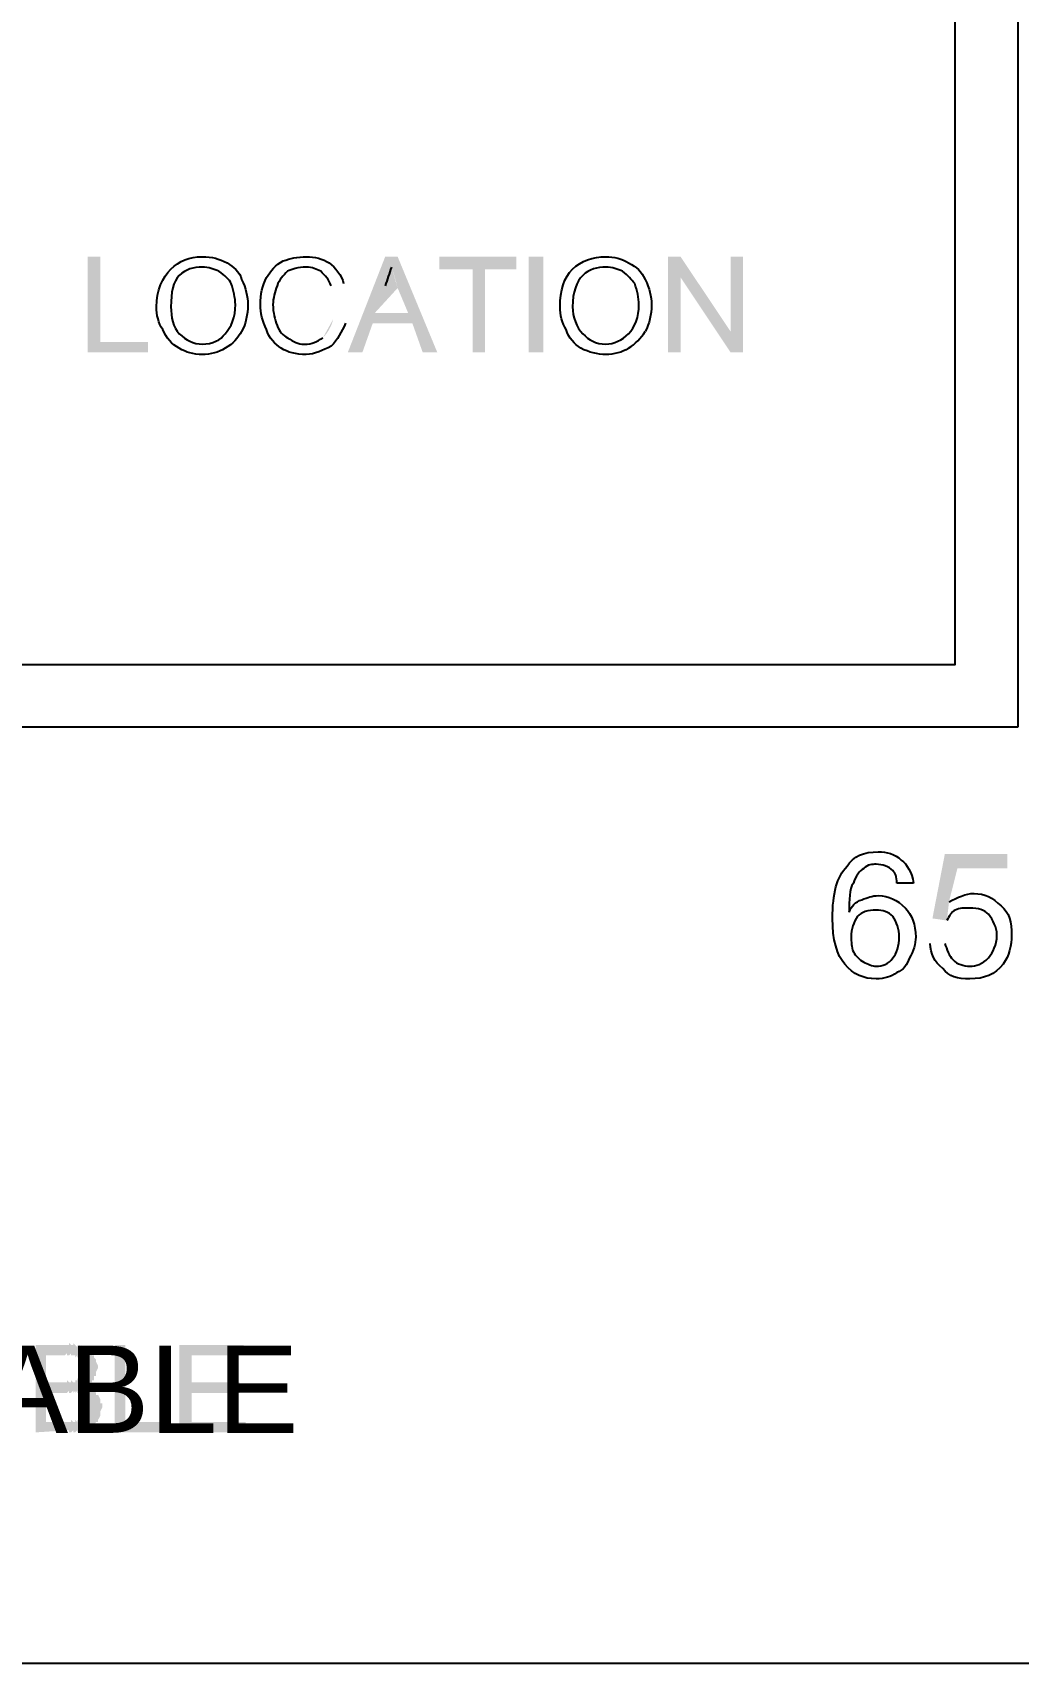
# Model space of a CAD drawing. Header units: feet. Extents: x -88.4 to -52.7, y -30 to -2.4.
# Drawn here: x -55.777 to -54.986, y -12.463 to -11.155 of the extents above; entities that cross this region are included whole.
import ezdxf

# ---------------------------------------------------------------- set-up
doc = ezdxf.new("R2010")
doc.units = ezdxf.units.FT
doc.header["$LTSCALE"] = 0.3
doc.header["$MEASUREMENT"] = 0
doc.layers.get('0').update_dxf_attribs({"color": 3})
doc.layers.add('PDF_Geometry', color=7, linetype='Continuous')
doc.layers.add('PDF_Solid Fills', color=7, linetype='Continuous')
doc.styles.add('ARIAL', font='arial.ttf')

msp = doc.modelspace()

# ---------------------------------------------------------------- hatches: boundary and pattern name
at = {"layer": 'PDF_Solid Fills', "transparency": 33554559}
for points in [[(-55.7325, -11.4116), (-55.7325, -11.3348), (-55.7225, -11.3348), (-55.7225, -11.4032), (-55.6841, -11.4032), (-55.6841, -11.4116)], [(-55.4239, -11.4116), (-55.4239, -11.3448), (-55.4506, -11.3448), (-55.4506, -11.3348), (-55.3889, -11.3348), (-55.3889, -11.3448), (-55.4139, -11.3448), (-55.4139, -11.4116)], [(-55.2671, -11.4116), (-55.2671, -11.3348), (-55.2571, -11.3348), (-55.217, -11.3949), (-55.217, -11.3348), (-55.207, -11.3348), (-55.207, -11.4116), (-55.217, -11.4116), (-55.2571, -11.3514), (-55.2571, -11.4116)], [(-55.7109, -12.2779), (-55.7109, -12.2078), (-55.7025, -12.2078), (-55.7025, -12.2696), (-55.6674, -12.2696), (-55.6674, -12.2779)], [(-55.6591, -12.2779), (-55.6591, -12.2078), (-55.6074, -12.2078), (-55.6074, -12.2161), (-55.6491, -12.2161), (-55.6491, -12.2378), (-55.6108, -12.2378), (-55.6108, -12.2462), (-55.6491, -12.2462), (-55.6491, -12.2696), (-55.6058, -12.2696), (-55.6058, -12.2779)]]:
    msp.add_hatch(color=256, dxfattribs=at).paths.add_polyline_path(points)
h = msp.add_hatch(color=256, dxfattribs=at)
h.paths.add_polyline_path([(-55.524, -11.4116), (-55.494, -11.3348), (-55.484, -11.3348), (-55.4522, -11.4116), (-55.4639, -11.4116), (-55.4722, -11.3882), (-55.504, -11.3882), (-55.5123, -11.4116)], flags=0)
h.paths.add_polyline_path([(-55.5023, -11.3799), (-55.4756, -11.3799), (-55.484, -11.3599)], flags=0)
h.paths.add_polyline_path([(-55.484, -11.3599, 0.021798), (-55.489, -11.3431)], flags=0)
h.paths.add_polyline_path([(-55.494, -11.3581), (-55.5023, -11.3799)], flags=0)
h = msp.add_hatch(color=256, dxfattribs=at)
h.paths.add_polyline_path([(-55.5357, -11.3849), (-55.5257, -11.3882)], flags=0)
h.paths.add_polyline_path([(-55.5273, -11.3564), (-55.5373, -11.3581)], flags=0)
h.paths.add_polyline_path([(-55.544, -11.3999, 0.13556), (-55.5357, -11.3849)], flags=0)
h = msp.add_hatch(color=256, dxfattribs=at)
h.paths.add_polyline_path([(-55.0569, -11.8856), (-55.0452, -11.8856)], flags=0)
h.paths.add_polyline_path([(-55.0436, -11.8673), (-55.0552, -11.8656), (-55.0452, -11.8138), (-54.9951, -11.8138), (-54.9951, -11.8255), (-55.0352, -11.8255), (-55.0419, -11.8523)], flags=0)
h = msp.add_hatch(color=256, dxfattribs=at)
h.paths.add_polyline_path([(-55.7742, -12.2779), (-55.7742, -12.2078), (-55.7475, -12.2078), (-55.7475, -12.2061), (-55.7459, -12.2078), (-55.7442, -12.2078), (-55.7442, -12.2061), (-55.7425, -12.2078), (-55.7409, -12.2095), (-55.7409, -12.2078), (-55.7392, -12.2095), (-55.7392, -12.2078), (-55.7375, -12.2095), (-55.7375, -12.2078), (-55.7359, -12.2095), (-55.7359, -12.2078), (-55.7359, -12.2111), (-55.7342, -12.2111), (-55.7342, -12.2095), (-55.7325, -12.2111), (-55.7325, -12.2128), (-55.7309, -12.2128), (-55.7309, -12.2111), (-55.7292, -12.2145), (-55.7292, -12.2128), (-55.7292, -12.2161), (-55.7275, -12.2161), (-55.7275, -12.2145), (-55.7275, -12.2178), (-55.7259, -12.2195), (-55.7259, -12.2178), (-55.7259, -12.2211), (-55.7259, -12.2195), (-55.7259, -12.2228), (-55.7259, -12.2211), (-55.7242, -12.2245), (-55.7242, -12.2228), (-55.7242, -12.2261), (-55.7242, -12.2245), (-55.7242, -12.2278), (-55.7242, -12.2261), (-55.7259, -12.2295), (-55.7259, -12.2278), (-55.7259, -12.2311), (-55.7259, -12.2295), (-55.7259, -12.2328), (-55.7275, -12.2328), (-55.7275, -12.2345), (-55.7275, -12.2328), (-55.7275, -12.2361), (-55.7292, -12.2361), (-55.7292, -12.2345), (-55.7292, -12.2378), (-55.7309, -12.2378), (-55.7309, -12.2395), (-55.7325, -12.2395), (-55.7325, -12.2378), (-55.7342, -12.2411), (-55.7342, -12.2395), (-55.7342, -12.2395), (-55.7342, -12.2395), (-55.7325, -12.2411), (-55.7325, -12.2428), (-55.7309, -12.2428), (-55.7292, -12.2428), (-55.7292, -12.2411), (-55.7292, -12.2445), (-55.7275, -12.2445), (-55.7275, -12.2428), (-55.7259, -12.2462), (-55.7259, -12.2445), (-55.7259, -12.2479), (-55.7242, -12.2479), (-55.7242, -12.2462), (-55.7242, -12.2496), (-55.7242, -12.2479), (-55.7225, -12.2512), (-55.7225, -12.2496), (-55.7225, -12.2529), (-55.7225, -12.2512), (-55.7225, -12.2546), (-55.7209, -12.2546), (-55.7209, -12.2562), (-55.7209, -12.2579), (-55.7209, -12.2562), (-55.7209, -12.2596), (-55.7209, -12.2579), (-55.7225, -12.2612), (-55.7225, -12.2596), (-55.7225, -12.2629), (-55.7225, -12.2646), (-55.7225, -12.2629), (-55.7225, -12.2662), (-55.7225, -12.2646), (-55.7242, -12.2679), (-55.7242, -12.2662), (-55.7242, -12.2696), (-55.7259, -12.2696), (-55.7259, -12.2712), (-55.7259, -12.2696), (-55.7275, -12.2729), (-55.7275, -12.2712), (-55.7275, -12.2712), (-55.7292, -12.2746), (-55.7292, -12.2729), (-55.7309, -12.2746), (-55.7309, -12.2729), (-55.7325, -12.2762), (-55.7325, -12.2746), (-55.7342, -12.2762), (-55.7342, -12.2746), (-55.7359, -12.2762), (-55.7359, -12.2779), (-55.7375, -12.2779), (-55.7375, -12.2762), (-55.7392, -12.2779), (-55.7392, -12.2762), (-55.7409, -12.2779), (-55.7409, -12.2762), (-55.7425, -12.2779), (-55.7442, -12.2779), (-55.7442, -12.2762), (-55.7459, -12.2779), (-55.7475, -12.2779), (-55.7475, -12.2762)], flags=0)
h.paths.add_polyline_path([(-55.7659, -12.2378), (-55.7492, -12.2378), (-55.7492, -12.2361), (-55.7475, -12.2378), (-55.7459, -12.2378), (-55.7459, -12.2361), (-55.7442, -12.2378), (-55.7425, -12.2378), (-55.7425, -12.2361), (-55.7425, -12.2361), (-55.7409, -12.2361), (-55.7409, -12.2345), (-55.7409, -12.2345), (-55.7392, -12.2361), (-55.7375, -12.2361), (-55.7375, -12.2345), (-55.7375, -12.2328), (-55.7359, -12.2345), (-55.7359, -12.2328), (-55.7359, -12.2311), (-55.7342, -12.2311), (-55.7342, -12.2295), (-55.7342, -12.2295), (-55.7342, -12.2278), (-55.7342, -12.2278), (-55.7342, -12.2261), (-55.7342, -12.2261), (-55.7342, -12.2245), (-55.7342, -12.2228), (-55.7342, -12.2228), (-55.7342, -12.2211), (-55.7359, -12.2211), (-55.7359, -12.2195), (-55.7359, -12.2195), (-55.7375, -12.2195), (-55.7375, -12.2178), (-55.7375, -12.2178), (-55.7392, -12.2178), (-55.7409, -12.2178), (-55.7409, -12.2161), (-55.7409, -12.2161), (-55.7425, -12.2178), (-55.7425, -12.2161), (-55.7425, -12.2161), (-55.7442, -12.2161), (-55.7459, -12.2161), (-55.7459, -12.2145), (-55.7475, -12.2161), (-55.7492, -12.2161), (-55.7492, -12.2145), (-55.7509, -12.2161), (-55.7659, -12.2161)], flags=0)
h.paths.add_polyline_path([(-55.7659, -12.2696), (-55.7475, -12.2696), (-55.7459, -12.2696), (-55.7459, -12.2679), (-55.7442, -12.2696), (-55.7425, -12.2696), (-55.7425, -12.2679), (-55.7409, -12.2696), (-55.7409, -12.2679), (-55.7409, -12.2679), (-55.7392, -12.2696), (-55.7392, -12.2679), (-55.7375, -12.2679), (-55.7359, -12.2679), (-55.7359, -12.2662), (-55.7359, -12.2662), (-55.7342, -12.2662), (-55.7342, -12.2646), (-55.7325, -12.2646), (-55.7325, -12.2629), (-55.7325, -12.2629), (-55.7325, -12.2629), (-55.7325, -12.2612), (-55.7309, -12.2612), (-55.7309, -12.2596), (-55.7309, -12.2596), (-55.7309, -12.2579), (-55.7309, -12.2562), (-55.7309, -12.2562), (-55.7309, -12.2546), (-55.7309, -12.2546), (-55.7309, -12.2529), (-55.7325, -12.2529), (-55.7325, -12.2512), (-55.7325, -12.2512), (-55.7325, -12.2496), (-55.7342, -12.2512), (-55.7342, -12.2496), (-55.7359, -12.2496), (-55.7359, -12.2479), (-55.7359, -12.2462), (-55.7375, -12.2479), (-55.7392, -12.2479), (-55.7392, -12.2462), (-55.7392, -12.2462), (-55.7409, -12.2462), (-55.7409, -12.2445), (-55.7425, -12.2462), (-55.7425, -12.2445), (-55.7442, -12.2462), (-55.7442, -12.2445), (-55.7459, -12.2462), (-55.7475, -12.2462), (-55.7475, -12.2445), (-55.7492, -12.2462), (-55.7659, -12.2462)], flags=0)

# ---------------------------------------------------------------- linework, layer by layer
at = {"layer": 'PDF_Geometry', "lineweight": 25}
for points in [[(-68.9998, -12.4632), (-68.9998, -2.4479), (-53.4855, -2.4479), (-53.4855, -12.4632)], [(-54.9868, -2.6983), (-54.9868, -11.7121), (-67.9989, -11.7121), (-67.9989, -2.6983)], [(-57.9396, -9.7591), (-57.9396, -11.662), (-55.0369, -11.662), (-55.0369, -9.7591)]]:
    msp.add_lwpolyline(points, close=True, dxfattribs=at)
msp.add_lwpolyline([(-55.2988, -11.4082, 0.09375), (-55.2855, -11.3949)], format="xyb", dxfattribs=at)
msp.add_lwpolyline([(-55.0703, -11.8373), (-55.0836, -11.8373)], dxfattribs=at)
for points in [[(-55.6658, -11.3448), (-55.6591, -11.3381), (-55.6508, -11.3348), (-55.6408, -11.3348)], [(-55.6408, -11.3348), (-55.6324, -11.3348), (-55.6274, -11.3364), (-55.6208, -11.3398)], [(-55.6208, -11.3398), (-55.6158, -11.3431), (-55.6108, -11.3464), (-55.6091, -11.3531)], [(-55.5891, -11.3514), (-55.5857, -11.3464), (-55.5823, -11.3414), (-55.5757, -11.3381)], [(-55.5757, -11.3381), (-55.5707, -11.3364), (-55.564, -11.3348), (-55.5573, -11.3348)], [(-55.5573, -11.3348), (-55.5507, -11.3348), (-55.544, -11.3364), (-55.539, -11.3398)], [(-55.539, -11.3398), (-55.534, -11.3431), (-55.529, -11.3498), (-55.5273, -11.3564)], [(-55.3438, -11.3448), (-55.3371, -11.3381), (-55.3271, -11.3348), (-55.3171, -11.3348)], [(-55.3171, -11.3348), (-55.3105, -11.3348), (-55.3038, -11.3364), (-55.2988, -11.3398)], [(-55.2988, -11.3398), (-55.2921, -11.3431), (-55.2888, -11.3464), (-55.2855, -11.3531)], [(-55.6774, -11.3749), (-55.6774, -11.3616), (-55.6724, -11.3514), (-55.6658, -11.3448)], [(-55.6591, -11.3498), (-55.6641, -11.3548), (-55.6658, -11.3632), (-55.6658, -11.3749)], [(-55.6408, -11.3431), (-55.6474, -11.3431), (-55.6541, -11.3448), (-55.6591, -11.3498)], [(-55.6274, -11.3464), (-55.6308, -11.3448), (-55.6358, -11.3431), (-55.6408, -11.3431)], [(-55.6174, -11.3564), (-55.6191, -11.3531), (-55.6224, -11.3498), (-55.6274, -11.3464)], [(-55.6091, -11.3531), (-55.6058, -11.3599), (-55.6041, -11.3666), (-55.6041, -11.3732)], [(-55.5941, -11.3732), (-55.5941, -11.3649), (-55.5924, -11.3581), (-55.5891, -11.3514)], [(-55.5723, -11.3464), (-55.5757, -11.3498), (-55.579, -11.3531), (-55.5807, -11.3581)], [(-55.5573, -11.3431), (-55.564, -11.3431), (-55.569, -11.3448), (-55.5723, -11.3464)], [(-55.5457, -11.3464), (-55.549, -11.3448), (-55.5523, -11.3431), (-55.5573, -11.3431)], [(-55.5373, -11.3581), (-55.539, -11.3531), (-55.5423, -11.3498), (-55.5457, -11.3464)], [(-55.489, -11.3431), (-55.4907, -11.3481), (-55.4923, -11.3531), (-55.494, -11.3581)], [(-55.3538, -11.3749), (-55.3538, -11.3616), (-55.3505, -11.3514), (-55.3438, -11.3448)], [(-55.3355, -11.3498), (-55.3405, -11.3548), (-55.3438, -11.3632), (-55.3438, -11.3749)], [(-55.3171, -11.3431), (-55.3238, -11.3431), (-55.3305, -11.3448), (-55.3355, -11.3498)], [(-55.3038, -11.3464), (-55.3071, -11.3448), (-55.3121, -11.3431), (-55.3171, -11.3431)], [(-55.2938, -11.3564), (-55.2971, -11.3531), (-55.2988, -11.3498), (-55.3038, -11.3464)], [(-55.2855, -11.3531), (-55.2821, -11.3599), (-55.2805, -11.3666), (-55.2805, -11.3732)], [(-55.6141, -11.3732), (-55.6141, -11.3682), (-55.6158, -11.3616), (-55.6174, -11.3564)], [(-55.5807, -11.3581), (-55.5823, -11.3632), (-55.584, -11.3682), (-55.584, -11.3732)], [(-55.2905, -11.3732), (-55.2905, -11.3682), (-55.2921, -11.3616), (-55.2938, -11.3564)], [(-55.6724, -11.3932), (-55.6758, -11.3882), (-55.6774, -11.3816), (-55.6774, -11.3749)], [(-55.6658, -11.3749), (-55.6658, -11.3832), (-55.6641, -11.3916), (-55.6591, -11.3966)], [(-55.6224, -11.3966), (-55.6174, -11.3916), (-55.6141, -11.3832), (-55.6141, -11.3732)], [(-55.6041, -11.3732), (-55.6041, -11.3816), (-55.6058, -11.3882), (-55.6091, -11.3949)], [(-55.5891, -11.3932), (-55.5924, -11.3866), (-55.5941, -11.3799), (-55.5941, -11.3732)], [(-55.584, -11.3732), (-55.584, -11.3799), (-55.5823, -11.3849), (-55.5807, -11.3899)], [(-55.3488, -11.3932), (-55.3521, -11.3882), (-55.3538, -11.3816), (-55.3538, -11.3749)], [(-55.3438, -11.3749), (-55.3438, -11.3832), (-55.3405, -11.3916), (-55.3355, -11.3966)], [(-55.2988, -11.3966), (-55.2938, -11.3916), (-55.2905, -11.3832), (-55.2905, -11.3732)], [(-55.2805, -11.3732), (-55.2805, -11.3816), (-55.2821, -11.3882), (-55.2855, -11.3949)], [(-55.6591, -11.4082), (-55.6658, -11.4049), (-55.6691, -11.3999), (-55.6724, -11.3932)], [(-55.5773, -11.4082), (-55.5823, -11.4049), (-55.5873, -11.3999), (-55.5891, -11.3932)], [(-55.5807, -11.3899), (-55.579, -11.3949), (-55.5757, -11.3982), (-55.5723, -11.3999)], [(-55.5257, -11.3882), (-55.529, -11.3949), (-55.5323, -11.4016), (-55.5373, -11.4066)], [(-55.3371, -11.4082), (-55.3421, -11.4049), (-55.3471, -11.3999), (-55.3488, -11.3932)], [(-55.6591, -11.3966), (-55.6541, -11.4016), (-55.6474, -11.4049), (-55.6408, -11.4049)], [(-55.6408, -11.4049), (-55.6324, -11.4049), (-55.6258, -11.4016), (-55.6224, -11.3966)], [(-55.6091, -11.3949), (-55.6124, -11.3999), (-55.6158, -11.4049), (-55.6224, -11.4082)], [(-55.5723, -11.3999), (-55.5673, -11.4032), (-55.564, -11.4049), (-55.559, -11.4049)], [(-55.559, -11.4049), (-55.5523, -11.4049), (-55.549, -11.4032), (-55.544, -11.3999)], [(-55.5373, -11.4066), (-55.544, -11.4099), (-55.5507, -11.4132), (-55.5573, -11.4132)], [(-55.3355, -11.3966), (-55.3305, -11.4016), (-55.3255, -11.4049), (-55.3171, -11.4049)], [(-55.3171, -11.4049), (-55.3105, -11.4049), (-55.3038, -11.4016), (-55.2988, -11.3966)], [(-55.6408, -11.4132), (-55.6474, -11.4132), (-55.6541, -11.4116), (-55.6591, -11.4082)], [(-55.6224, -11.4082), (-55.6274, -11.4116), (-55.6341, -11.4132), (-55.6408, -11.4132)], [(-55.5573, -11.4132), (-55.5657, -11.4132), (-55.5723, -11.4116), (-55.5773, -11.4082)], [(-55.3171, -11.4132), (-55.3238, -11.4132), (-55.3305, -11.4116), (-55.3371, -11.4082)], [(-55.2988, -11.4082), (-55.3038, -11.4116), (-55.3105, -11.4132), (-55.3171, -11.4132)], [(-55.1236, -11.8238), (-55.1186, -11.8155), (-55.1103, -11.8122), (-55.0986, -11.8122)], [(-55.0986, -11.8122), (-55.0919, -11.8122), (-55.0853, -11.8138), (-55.0803, -11.8188)], [(-55.1353, -11.8656), (-55.1353, -11.8456), (-55.1319, -11.8322), (-55.1236, -11.8238)], [(-55.1103, -11.8255), (-55.1136, -11.8272), (-55.1169, -11.8322), (-55.1186, -11.8373)], [(-55.1003, -11.8222), (-55.1036, -11.8222), (-55.1069, -11.8222), (-55.1103, -11.8255)], [(-55.0869, -11.8272), (-55.0903, -11.8238), (-55.0953, -11.8222), (-55.1003, -11.8222)], [(-55.0803, -11.8188), (-55.0753, -11.8222), (-55.0719, -11.8288), (-55.0703, -11.8373)], [(-55.1186, -11.8373), (-55.1219, -11.8423), (-55.1219, -11.8506), (-55.1219, -11.8606)], [(-55.0836, -11.8373), (-55.0836, -11.8322), (-55.0853, -11.8288), (-55.0869, -11.8272)], [(-55.1219, -11.8606), (-55.1203, -11.8556), (-55.1169, -11.8523), (-55.1119, -11.8506)], [(-55.1119, -11.8506), (-55.1069, -11.8489), (-55.1036, -11.8473), (-55.0986, -11.8473)], [(-55.0986, -11.8473), (-55.0903, -11.8473), (-55.0836, -11.8506), (-55.0769, -11.8573)], [(-55.0419, -11.8523), (-55.0352, -11.8489), (-55.0285, -11.8456), (-55.0218, -11.8456)], [(-55.0218, -11.8456), (-55.0135, -11.8456), (-55.0068, -11.8489), (-55.0001, -11.8556)], [(-55.1153, -11.8639), (-55.1186, -11.8689), (-55.1203, -11.8739), (-55.1203, -11.8806)], [(-55.1003, -11.8589), (-55.1069, -11.8589), (-55.1119, -11.8606), (-55.1153, -11.8639)], [(-55.0869, -11.8639), (-55.0903, -11.8606), (-55.0953, -11.8589), (-55.1003, -11.8589)], [(-55.0819, -11.8806), (-55.0819, -11.8739), (-55.0836, -11.8689), (-55.0869, -11.8639)], [(-55.0769, -11.8573), (-55.0719, -11.8623), (-55.0686, -11.8706), (-55.0686, -11.8806)], [(-55.0369, -11.8589), (-55.0402, -11.8606), (-55.0419, -11.8639), (-55.0436, -11.8673)], [(-55.0251, -11.8573), (-55.0302, -11.8573), (-55.0336, -11.8573), (-55.0369, -11.8589)], [(-55.0101, -11.8623), (-55.0135, -11.8589), (-55.0185, -11.8573), (-55.0251, -11.8573)], [(-55.0035, -11.8789), (-55.0035, -11.8723), (-55.0068, -11.8673), (-55.0101, -11.8623)], [(-55.0001, -11.8556), (-54.9935, -11.8606), (-54.9918, -11.8689), (-54.9918, -11.8789)], [(-55.1253, -11.9023), (-55.1319, -11.8956), (-55.1353, -11.8823), (-55.1353, -11.8656)], [(-55.1203, -11.8806), (-55.1203, -11.8839), (-55.1203, -11.8889), (-55.1186, -11.8923)], [(-55.0869, -11.8973), (-55.0836, -11.8939), (-55.0819, -11.8873), (-55.0819, -11.8806)], [(-55.0686, -11.8806), (-55.0686, -11.8856), (-55.0703, -11.8923), (-55.0736, -11.8973)], [(-55.0469, -11.9057), (-55.0536, -11.9006), (-55.0569, -11.8939), (-55.0569, -11.8856)], [(-55.0452, -11.8856), (-55.0436, -11.8906), (-55.0419, -11.8956), (-55.0386, -11.8989)], [(-55.0101, -11.8973), (-55.0068, -11.8923), (-55.0035, -11.8873), (-55.0035, -11.8789)], [(-54.9918, -11.8789), (-54.9918, -11.8873), (-54.9935, -11.8956), (-54.9985, -11.9023)], [(-55.1003, -11.9141), (-55.1103, -11.9141), (-55.1186, -11.9107), (-55.1253, -11.9023)], [(-55.1186, -11.8923), (-55.1169, -11.8956), (-55.1136, -11.8989), (-55.1103, -11.9006)], [(-55.1103, -11.9006), (-55.1069, -11.9023), (-55.1036, -11.9039), (-55.1003, -11.9039)], [(-55.1003, -11.9039), (-55.0953, -11.9039), (-55.0903, -11.9023), (-55.0869, -11.8973)], [(-55.0736, -11.8973), (-55.0753, -11.9023), (-55.0786, -11.9074), (-55.0836, -11.9091)], [(-55.0386, -11.8989), (-55.0352, -11.9023), (-55.0302, -11.9039), (-55.0251, -11.9039)], [(-55.0251, -11.9039), (-55.0201, -11.9039), (-55.0151, -11.9023), (-55.0101, -11.8973)], [(-54.9985, -11.9023), (-55.0051, -11.9107), (-55.0135, -11.9141), (-55.0251, -11.9141)], [(-55.0836, -11.9091), (-55.0886, -11.9124), (-55.0936, -11.9141), (-55.1003, -11.9141)], [(-55.0251, -11.9141), (-55.0352, -11.9141), (-55.0419, -11.9124), (-55.0469, -11.9057)]]:
    msp.add_open_spline(points, degree=3, dxfattribs=at)
at = {"layer": 'PDF_Solid Fills', "lineweight": 25, "transparency": 33554559}
msp.add_solid([(-55.3789, -11.4114), (-55.3789, -11.3348), (-55.3672, -11.4114), (-55.3672, -11.3348)], dxfattribs=at)

# ---------------------------------------------------------------- texts
at = {"style": 'ARIAL'}
msp.add_text('*DATA NOT AVAILABLE', height=0.07, dxfattribs=at).set_placement((-56.6502, -12.2783))

doc.saveas('drawing.dxf')
